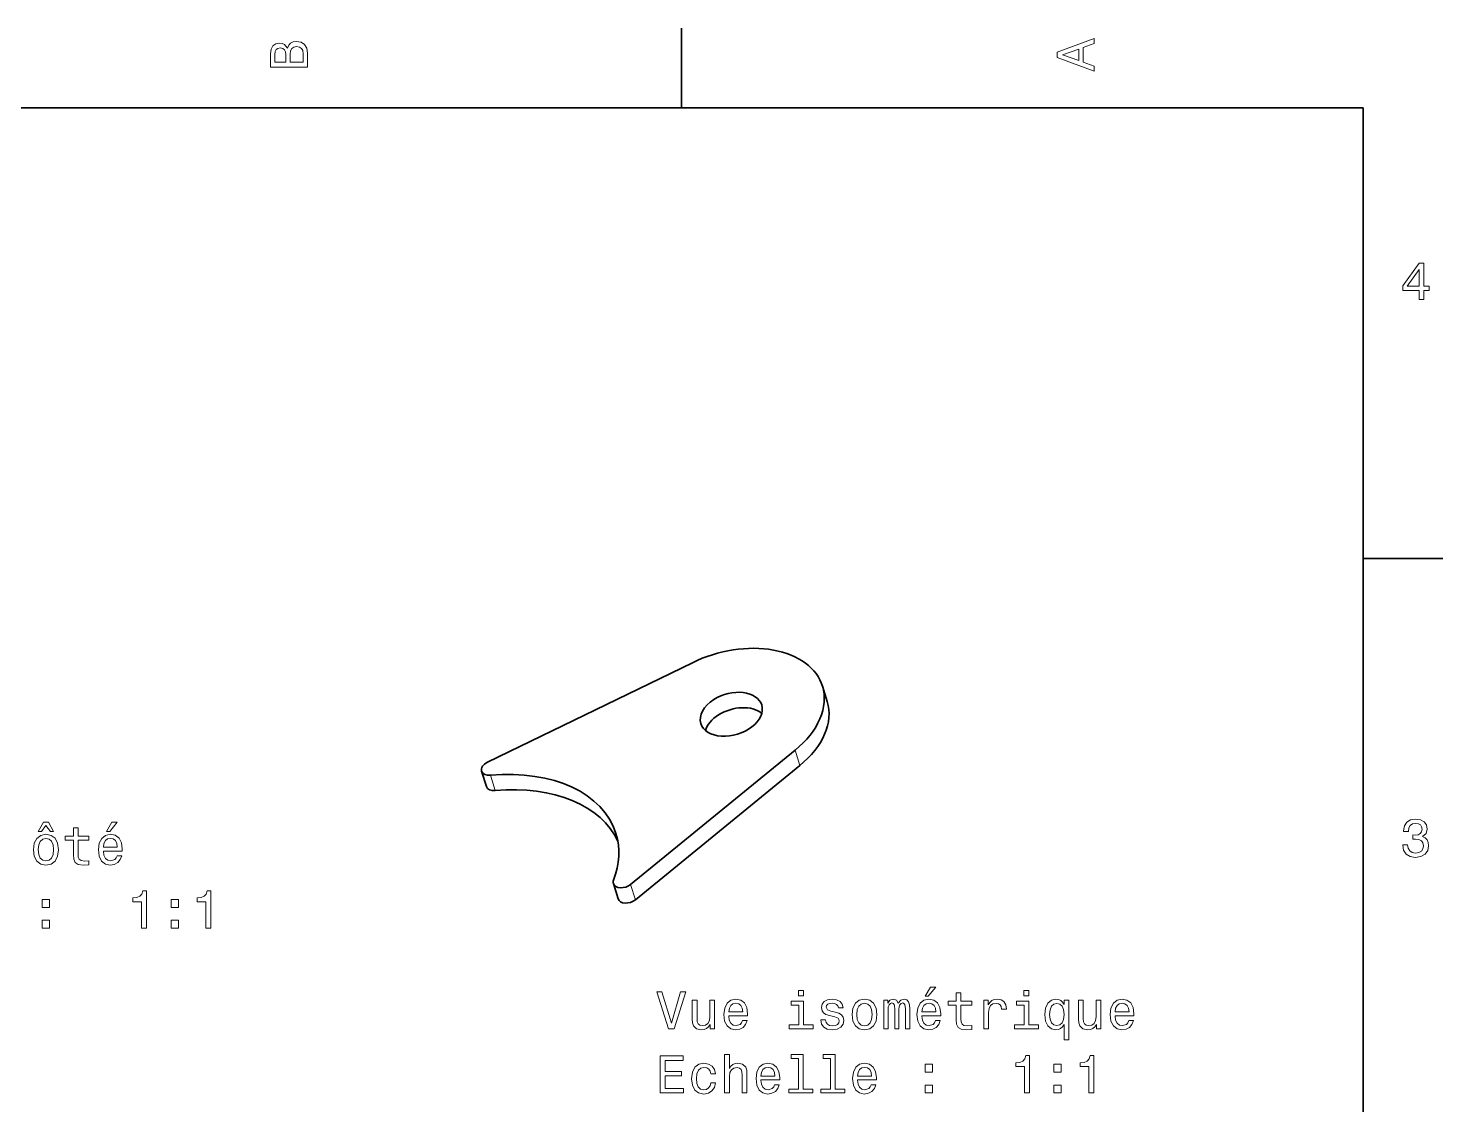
# Model space of a CAD drawing. Extents: x 0 to 297, y 0 to 210.
# Drawn here: x 161.1 to 294.5, y 106 to 207.5 of the extents above; entities that cross this region are included whole.
import ezdxf

# ---------------------------------------------------------------- set-up
doc = ezdxf.new("R2010")
doc.units = 0

msp = doc.modelspace()

# ---------------------------------------------------------------- linework, layer by layer
at = {"color": 7, "lineweight": 35, "ltscale": 0.1875}
for p, q in [((222.699997, 200), (222.699997, 207.5)), ((287, 157.5), (294.5, 157.5))]:
    msp.add_line(p, q, dxfattribs=at)
at = {"color": 7, "lineweight": 35}
for p, q in [((287, 200), (10, 200)), ((287, 10), (287, 200)), ((223.729309, 147.686584), (204.40596, 138.295898)), ((233.412048, 139.424698), (217.9086, 126.77462)), ((233.855789, 137.979828), (218.352356, 125.32975))]:
    msp.add_line(p, q, dxfattribs=at)
at = {"color": 7, "lineweight": 35, "ltscale": 0.037786}
msp.add_line((236.005264, 145.458511), (236.449005, 144.013657), dxfattribs=at)
at = {"color": 7, "lineweight": 13, "ltscale": 0.037787}
for p, q in [((233.412048, 139.424698), (233.855789, 137.979828)), ((205.146545, 135.623871), (204.702805, 137.068741)), ((217.9086, 126.77462), (218.352356, 125.32975))]:
    msp.add_line(p, q, dxfattribs=at)
at = {"color": 7, "lineweight": 35, "ltscale": 0.037787}
for p, q in [((204.301834, 136.016296), (203.858078, 137.461166)), ((216.284882, 126.857834), (216.728638, 125.412971))]:
    msp.add_line(p, q, dxfattribs=at)
at = {"color": 7, "lineweight": 13}
for points in [[(185.542007, 205.630417), (185.249496, 205.983429), (185.052811, 206.074219), (184.81073, 206.104477), (184.432495, 206.03891), (184.160156, 205.842224), (183.993729, 205.524506), (183.933212, 205.080704), (183.933212, 203.835022), (187.433212, 203.835022), (187.433212, 205.151306), (187.36261, 205.620331), (187.155838, 205.968307), (186.828018, 206.185165), (186.384216, 206.260818), (186.08667, 206.215424), (185.839554, 206.094391), (185.65799, 205.897705)], [(185.385666, 204.984879), (185.385666, 204.298996), (184.351807, 204.298996), (184.351807, 205.025223), (184.382065, 205.297562), (184.472839, 205.489197), (184.629181, 205.605194), (184.86116, 205.645538), (185.093155, 205.600143), (185.254532, 205.479111), (185.355408, 205.272339)], [(187.014618, 205.095825), (187.014618, 204.298996), (185.809296, 204.298996), (185.809296, 205.050446), (185.844589, 205.368164), (185.9505, 205.595108), (186.132065, 205.731277), (186.394302, 205.776657), (186.671692, 205.731277), (186.863327, 205.605194), (186.979324, 205.393372)], [(261.633209, 203.466858), (261.633209, 203.930847), (260.604401, 204.298996), (260.604401, 205.695969), (261.633209, 206.064133), (261.633209, 206.538193), (258.128174, 205.257217), (258.128174, 204.742798)], [(260.17572, 204.460388), (258.632477, 205), (260.17572, 205.539627)], [(292.277374, 181.916794), (292.731262, 181.916794), (292.731262, 182.784225), (293.23056, 182.784225), (293.23056, 183.187683), (292.731262, 183.187683), (292.731262, 185.341141), (292.272339, 185.341141), (290.739197, 183.228027), (290.739197, 182.784225), (292.277374, 182.784225)], [(291.162842, 183.187683), (292.277374, 184.756134), (292.277374, 183.187683)], [(162.041504, 131.777954), (162.33905, 131.777954), (162.767715, 132.337753), (163.191345, 131.777954), (163.488907, 131.777954), (163.009796, 132.6353), (162.52565, 132.6353)], [(165.349854, 130.940781), (165.349854, 129.584152), (165.380112, 129.145386), (165.521332, 128.842789), (165.803741, 128.666275), (166.282852, 128.605759), (166.807343, 128.630981), (166.807343, 129.014267), (166.424057, 128.984009), (166.07608, 129.024353), (165.889481, 129.150436), (165.808792, 129.362244), (165.793655, 129.65979), (165.793655, 130.940781), (166.807343, 130.940781), (166.807343, 131.319016), (165.793655, 131.319016), (165.793655, 132.110809), (165.349854, 132.110809), (165.349854, 131.319016), (164.583282, 131.319016), (164.583282, 130.940781)], [(168.48674, 131.777954), (168.784286, 131.777954), (169.485291, 132.6353), (168.991058, 132.6353)], [(290.729126, 130.51622), (290.729126, 130.480911), (290.809814, 129.996765), (291.046844, 129.633652), (291.420044, 129.401657), (291.914276, 129.315933), (292.438782, 129.401657), (292.832153, 129.623566), (293.08429, 129.976593), (293.175079, 130.430481), (293.134735, 130.728027), (293.023773, 130.970108), (292.842224, 131.156708), (292.600159, 131.292877), (292.927948, 131.565216), (293.043945, 131.998932), (292.968292, 132.392303), (292.751434, 132.68985), (292.398407, 132.87645), (291.914276, 132.942017), (291.460388, 132.861313), (291.112396, 132.63942), (290.885468, 132.286392), (290.809814, 131.817368), (290.809814, 131.782074), (291.258636, 131.782074), (291.299011, 132.104828), (291.430115, 132.336823), (291.641937, 132.478027), (291.939484, 132.528473), (292.201721, 132.488113), (292.393372, 132.382217), (292.509369, 132.210739), (292.554749, 131.97876), (292.509369, 131.731628), (292.388336, 131.565216), (292.176514, 131.46434), (291.889069, 131.434082), (291.692383, 131.439133), (291.692383, 131.04071), (291.939484, 131.050797), (292.257202, 131.005417), (292.494232, 130.884369), (292.635468, 130.687683), (292.685883, 130.430481), (292.630402, 130.13797), (292.484161, 129.921112), (292.252167, 129.784943), (291.944519, 129.739563), (291.626801, 129.789993), (291.394806, 129.941284), (291.248566, 130.183365), (291.193085, 130.51622)], [(161.587601, 130.053162), (161.668304, 129.437897), (161.900284, 128.984009), (162.268448, 128.701584), (162.76268, 128.605759), (163.251877, 128.701584), (163.620026, 128.978958), (163.85202, 129.432846), (163.937744, 130.053162), (163.85202, 130.668442), (163.620026, 131.12738), (163.251877, 131.404755), (162.76268, 131.505615), (162.268448, 131.404755), (161.900284, 131.12233), (161.668304, 130.668442)], [(162.041504, 130.058212), (162.086884, 130.5121), (162.228088, 130.839905), (162.455048, 131.041641), (162.76268, 131.112244), (163.065277, 131.041641), (163.292221, 130.844955), (163.433426, 130.5121), (163.483856, 130.058212), (163.433426, 129.599274), (163.292221, 129.266418), (163.065277, 129.064697), (162.76268, 128.99913), (162.455048, 129.064697), (162.228088, 129.266418), (162.086884, 129.599274)], [(168.179108, 129.927094), (169.954315, 129.927094), (169.959366, 130.133865), (169.878662, 130.713837), (169.656769, 131.147552), (169.303741, 131.40979), (168.834717, 131.505615), (168.375793, 131.404755), (168.022766, 131.12233), (167.795822, 130.663406), (167.715118, 130.058212), (167.790771, 129.437897), (168.017715, 128.984009), (168.365707, 128.701584), (168.819595, 128.605759), (169.212967, 128.671326), (169.535736, 128.842789), (169.772766, 129.115128), (169.908936, 129.478241), (169.470169, 129.478241), (169.379395, 129.276505), (169.24826, 129.125214), (168.875061, 129.004181), (168.587601, 129.059647), (168.370743, 129.23616), (168.229538, 129.523636), (168.179108, 129.911957)], [(168.179108, 130.300293), (168.234573, 130.64827), (168.370743, 130.905472), (168.577515, 131.061813), (168.849854, 131.117294), (169.117142, 131.061813), (169.323914, 130.905472), (169.449997, 130.64827), (169.495392, 130.300293)], [(171.779968, 122.654755), (172.238892, 122.654755), (172.238892, 126.17997), (171.895966, 126.17997), (171.805176, 125.872337), (171.623627, 125.665558), (171.346252, 125.544525), (170.962967, 125.504181), (170.962967, 125.146111), (171.779968, 125.146111)], [(177.85202, 122.654755), (178.310944, 122.654755), (178.310944, 126.17997), (177.968002, 126.17997), (177.877228, 125.872337), (177.695679, 125.665558), (177.418289, 125.544525), (177.035004, 125.504181), (177.035004, 125.146111), (177.85202, 125.146111)], [(162.414703, 124.611526), (163.110657, 124.611526), (163.110657, 125.362968), (162.414703, 125.362968)], [(174.558777, 124.611526), (175.254745, 124.611526), (175.254745, 125.362968), (174.558777, 125.362968)], [(162.414703, 122.654755), (163.110657, 122.654755), (163.110657, 123.406197), (162.414703, 123.406197)], [(174.558777, 122.654755), (175.254745, 122.654755), (175.254745, 123.406197), (174.558777, 123.406197)], [(222.625702, 116.663536), (221.748169, 113.682991), (220.845444, 116.663536), (220.366333, 116.663536), (221.496017, 113.158493), (222.000336, 113.158493), (223.104797, 116.663536)], [(234.220078, 116.779533), (233.751053, 116.779533), (233.751053, 116.275208), (234.220078, 116.275208)], [(245.688385, 116.234863), (245.985931, 116.234863), (246.686935, 117.092209), (246.192703, 117.092209)], [(248.623535, 115.39769), (248.623535, 114.041061), (248.653793, 113.602295), (248.795013, 113.299706), (249.077423, 113.123192), (249.556534, 113.062675), (250.081024, 113.087891), (250.081024, 113.471176), (249.697739, 113.44091), (249.349762, 113.481262), (249.163162, 113.607338), (249.082474, 113.819153), (249.067337, 114.116707), (249.067337, 115.39769), (250.081024, 115.39769), (250.081024, 115.775925), (249.067337, 115.775925), (249.067337, 116.567719), (248.623535, 116.567719), (248.623535, 115.775925), (247.856964, 115.775925), (247.856964, 115.39769)], [(255.472229, 116.779533), (255.00322, 116.779533), (255.00322, 116.275208), (255.472229, 116.275208)], [(225.82814, 115.866707), (225.384338, 115.866707), (225.384338, 114.303307), (225.333908, 113.940193), (225.187653, 113.677948), (224.960709, 113.516563), (224.663162, 113.466133), (224.426132, 113.506477), (224.274826, 113.62751), (224.189102, 113.834282), (224.16893, 114.126793), (224.16893, 115.866707), (223.725128, 115.866707), (223.725128, 114.086449), (223.74025, 113.728378), (223.836075, 113.430824), (224.128586, 113.158493), (224.597595, 113.062675), (224.849762, 113.097977), (225.06662, 113.188751), (225.25322, 113.345093), (225.40451, 113.572037), (225.40451, 113.158493), (225.82814, 113.158493)], [(227.164597, 114.383995), (228.939819, 114.383995), (228.944855, 114.590767), (228.864166, 115.170738), (228.642273, 115.604462), (228.289246, 115.866707), (227.820221, 115.962524), (227.361282, 115.861664), (227.008255, 115.579239), (226.781311, 115.120308), (226.700623, 114.515121), (226.776276, 113.894806), (227.00322, 113.44091), (227.351196, 113.158493), (227.805084, 113.062675), (228.198456, 113.128235), (228.521225, 113.299706), (228.758255, 113.572037), (228.894424, 113.93515), (228.455673, 113.93515), (228.364883, 113.733421), (228.233765, 113.582123), (227.860565, 113.46109), (227.573105, 113.516563), (227.356247, 113.693077), (227.215027, 113.980537), (227.164597, 114.368866)], [(227.164597, 114.757195), (227.220078, 115.105179), (227.356247, 115.362381), (227.563019, 115.518723), (227.835358, 115.574196), (228.102646, 115.518723), (228.309418, 115.362381), (228.435501, 115.105179), (228.480881, 114.757195)], [(234.204941, 113.531693), (234.204941, 115.775925), (233.065186, 115.775925), (233.065186, 115.39769), (233.761139, 115.39769), (233.761139, 113.531693), (232.853363, 113.531693), (232.853363, 113.158493), (235.122818, 113.158493), (235.122818, 113.531693)], [(237.210709, 114.737022), (236.782043, 114.837891), (236.46431, 114.95388), (236.358398, 115.19091), (236.388672, 115.357338), (236.494568, 115.478378), (236.666046, 115.554024), (236.913162, 115.584282), (237.150192, 115.554024), (237.336792, 115.463249), (237.457825, 115.32708), (237.50827, 115.145523), (237.941986, 115.145523), (237.941986, 115.155609), (237.866333, 115.483421), (237.659561, 115.740623), (237.336792, 115.902008), (236.913162, 115.962524), (236.484482, 115.902008), (236.171814, 115.73558), (235.975128, 115.488464), (235.914597, 115.175781), (235.959991, 114.873192), (236.101196, 114.661377), (236.333191, 114.510078), (236.671082, 114.404167), (237.165329, 114.283134), (237.467911, 114.157051), (237.548615, 114.05619), (237.578873, 113.904892), (237.533478, 113.718292), (237.412445, 113.57708), (237.215759, 113.486305), (236.953506, 113.456047), (236.676132, 113.486305), (236.474396, 113.592209), (236.338226, 113.76368), (236.282761, 114.00071), (235.85408, 114.00071), (235.924683, 113.597252), (236.131454, 113.304749), (236.459274, 113.128235), (236.913162, 113.062675), (237.387222, 113.128235), (237.735199, 113.304749), (237.947021, 113.587166), (238.022675, 113.955322), (237.967194, 114.273048), (237.810852, 114.489906), (237.55365, 114.631119)], [(238.789246, 114.510078), (238.869934, 113.894806), (239.101929, 113.44091), (239.470078, 113.158493), (239.96431, 113.062675), (240.453506, 113.158493), (240.821655, 113.435867), (241.05365, 113.889763), (241.139389, 114.510078), (241.05365, 115.125351), (240.821655, 115.584282), (240.453506, 115.861664), (239.96431, 115.962524), (239.470078, 115.861664), (239.101929, 115.579239), (238.869934, 115.125351)], [(239.243134, 114.515121), (239.288513, 114.969009), (239.429733, 115.296822), (239.656677, 115.49855), (239.96431, 115.569153), (240.266907, 115.49855), (240.493851, 115.301865), (240.635071, 114.969009), (240.685501, 114.515121), (240.635071, 114.05619), (240.493851, 113.723335), (240.266907, 113.521606), (239.96431, 113.456047), (239.656677, 113.521606), (239.429733, 113.723335), (239.288513, 114.05619)], [(241.779877, 113.158493), (242.188385, 113.158493), (242.188385, 114.969009), (242.213593, 115.241348), (242.289246, 115.438034), (242.405243, 115.554024), (242.556534, 115.599419), (242.677567, 115.559067), (242.75827, 115.458206), (242.798615, 115.286736), (242.813736, 115.059792), (242.813736, 113.158493), (243.197021, 113.158493), (243.197021, 114.969009), (243.222244, 115.236305), (243.297882, 115.432991), (243.41893, 115.554024), (243.570221, 115.599419), (243.691254, 115.559067), (243.771957, 115.458206), (243.822388, 115.059792), (243.822388, 113.158493), (244.230881, 113.158493), (244.230881, 115.029533), (244.205673, 115.417862), (244.124969, 115.715408), (243.963593, 115.896965), (243.701355, 115.962524), (243.393707, 115.861664), (243.156677, 115.569153), (242.970078, 115.856621), (242.657394, 115.962524), (242.369934, 115.861664), (242.173248, 115.579239), (242.173248, 115.866707), (241.779877, 115.866707)], [(245.380737, 114.383995), (247.15596, 114.383995), (247.160995, 114.590767), (247.080307, 115.170738), (246.858398, 115.604462), (246.505386, 115.866707), (246.036362, 115.962524), (245.577423, 115.861664), (245.224396, 115.579239), (244.997452, 115.120308), (244.916763, 114.515121), (244.992416, 113.894806), (245.21936, 113.44091), (245.567337, 113.158493), (246.021225, 113.062675), (246.414597, 113.128235), (246.737366, 113.299706), (246.974396, 113.572037), (247.110565, 113.93515), (246.671814, 113.93515), (246.581024, 113.733421), (246.449905, 113.582123), (246.076706, 113.46109), (245.789246, 113.516563), (245.572388, 113.693077), (245.431168, 113.980537), (245.380737, 114.368866)], [(245.380737, 114.757195), (245.436218, 115.105179), (245.572388, 115.362381), (245.77916, 115.518723), (246.051483, 115.574196), (246.318787, 115.518723), (246.525558, 115.362381), (246.651642, 115.105179), (246.697021, 114.757195)], [(251.230881, 113.158493), (251.674683, 113.158493), (251.674683, 114.706764), (251.720078, 115.079964), (251.856247, 115.347252), (252.07814, 115.508636), (252.375702, 115.56411), (252.597595, 115.528809), (252.764023, 115.427948), (252.864883, 115.256477), (252.900192, 115.02449), (253.34903, 115.02449), (253.288513, 115.432991), (253.122101, 115.725494), (252.844711, 115.902008), (252.466476, 115.962524), (252.209274, 115.92218), (251.987366, 115.82132), (251.79068, 115.649849), (251.634338, 115.417862), (251.634338, 115.866707), (251.230881, 115.866707)], [(255.457108, 113.531693), (255.457108, 115.775925), (254.317337, 115.775925), (254.317337, 115.39769), (255.013306, 115.39769), (255.013306, 113.531693), (254.10553, 113.531693), (254.10553, 113.158493), (256.374969, 113.158493), (256.374969, 113.531693)], [(258.800781, 115.44812), (258.644409, 115.675064), (258.467926, 115.836449), (258.261139, 115.927223), (258.024109, 115.962524), (257.595428, 115.861664), (257.262573, 115.579239), (257.045715, 115.125351), (256.970062, 114.515121), (257.045715, 113.899849), (257.262573, 113.445953), (257.595428, 113.158493), (258.024109, 113.062675), (258.261139, 113.092934), (258.46286, 113.178665), (258.639374, 113.335007), (258.800781, 113.572037), (258.800781, 112.109505), (259.244568, 112.109505), (259.244568, 115.866707), (258.800781, 115.866707)], [(257.42395, 114.515121), (257.46936, 114.963966), (257.610565, 115.291779), (257.822388, 115.493507), (258.099762, 115.56411), (258.392273, 115.493507), (258.614166, 115.296822), (258.7453, 114.969009), (258.795715, 114.515121), (258.7453, 114.05619), (258.614166, 113.728378), (258.392273, 113.526649), (258.099762, 113.46109), (257.822388, 113.526649), (257.610565, 113.728378), (257.46936, 114.061234)], [(262.260406, 115.866707), (261.81662, 115.866707), (261.81662, 114.303307), (261.766174, 113.940193), (261.619934, 113.677948), (261.392975, 113.516563), (261.095428, 113.466133), (260.858398, 113.506477), (260.707092, 113.62751), (260.621368, 113.834282), (260.601196, 114.126793), (260.601196, 115.866707), (260.15741, 115.866707), (260.15741, 114.086449), (260.172516, 113.728378), (260.268341, 113.430824), (260.560852, 113.158493), (261.029877, 113.062675), (261.282043, 113.097977), (261.498901, 113.188751), (261.685486, 113.345093), (261.836792, 113.572037), (261.836792, 113.158493), (262.260406, 113.158493)], [(263.596863, 114.383995), (265.372101, 114.383995), (265.377136, 114.590767), (265.296448, 115.170738), (265.074524, 115.604462), (264.721497, 115.866707), (264.252502, 115.962524), (263.793549, 115.861664), (263.440521, 115.579239), (263.213593, 115.120308), (263.132904, 114.515121), (263.208557, 113.894806), (263.435486, 113.44091), (263.783478, 113.158493), (264.237366, 113.062675), (264.630737, 113.128235), (264.953491, 113.299706), (265.190521, 113.572037), (265.326691, 113.93515), (264.887939, 113.93515), (264.79715, 113.733421), (264.666046, 113.582123), (264.292847, 113.46109), (264.005371, 113.516563), (263.788513, 113.693077), (263.647308, 113.980537), (263.596863, 114.368866)], [(263.596863, 114.757195), (263.652344, 115.105179), (263.788513, 115.362381), (263.9953, 115.518723), (264.267639, 115.574196), (264.534912, 115.518723), (264.741699, 115.362381), (264.867767, 115.105179), (264.913147, 114.757195)], [(226.776276, 107.111664), (227.220078, 107.111664), (227.220078, 108.675064), (227.265472, 109.033134), (227.411713, 109.29538), (227.638672, 109.456764), (227.941254, 109.517281), (228.183334, 109.46685), (228.334625, 109.330681), (228.410278, 109.103737), (228.435501, 108.801147), (228.435501, 107.111664), (228.879303, 107.111664), (228.879303, 108.891922), (228.859131, 109.249992), (228.768341, 109.547546), (228.470795, 109.819878), (228.006821, 109.915695), (227.754654, 109.880394), (227.537796, 109.784576), (227.356247, 109.633278), (227.220078, 109.426506), (227.220078, 110.732704), (226.776276, 110.732704)], [(233.730881, 110.359505), (233.730881, 107.484863), (232.818054, 107.484863), (232.818054, 107.111664), (235.082474, 107.111664), (235.082474, 107.484863), (234.174683, 107.484863), (234.174683, 110.732704), (233.034912, 110.732704), (233.034912, 110.359505)], [(236.766907, 110.359505), (236.766907, 107.484863), (235.85408, 107.484863), (235.85408, 107.111664), (238.1185, 107.111664), (238.1185, 107.484863), (237.210709, 107.484863), (237.210709, 110.732704), (236.070938, 110.732704), (236.070938, 110.359505)], [(220.689102, 107.111664), (222.908112, 107.111664), (222.908112, 107.535294), (221.153076, 107.535294), (221.153076, 108.720451), (222.716476, 108.720451), (222.716476, 109.139038), (221.153076, 109.139038), (221.153076, 110.188034), (222.867767, 110.188034), (222.867767, 110.611664), (220.689102, 110.611664)], [(225.465027, 108.92218), (225.903793, 108.92218), (225.813019, 109.325638), (225.596161, 109.643364), (225.258255, 109.84005), (224.819504, 109.915695), (224.335358, 109.814835), (223.967194, 109.53241), (223.735214, 109.073479), (223.65451, 108.458206), (223.730164, 107.847977), (223.957108, 107.394081), (224.315186, 107.111664), (224.804367, 107.015846), (225.238083, 107.091492), (225.575989, 107.303307), (225.807968, 107.636162), (225.908844, 108.079964), (225.485214, 108.079964), (225.409561, 107.797546), (225.268341, 107.585724), (225.06662, 107.454605), (224.819504, 107.414261), (224.511871, 107.47982), (224.289963, 107.681549), (224.153793, 108.009361), (224.108398, 108.473335), (224.153793, 108.927223), (224.294998, 109.255035), (224.521957, 109.456764), (224.819504, 109.527367), (225.081741, 109.481979), (225.278442, 109.36599), (225.409561, 109.174347)], [(230.200623, 108.337166), (231.975845, 108.337166), (231.980881, 108.543938), (231.900192, 109.123909), (231.678284, 109.557632), (231.325272, 109.819878), (230.856247, 109.915695), (230.397308, 109.814835), (230.044281, 109.53241), (229.817337, 109.073479), (229.736649, 108.468292), (229.812302, 107.847977), (230.039246, 107.394081), (230.387222, 107.111664), (230.84111, 107.015846), (231.234482, 107.081406), (231.557251, 107.252876), (231.794281, 107.525208), (231.93045, 107.888321), (231.491699, 107.888321), (231.400909, 107.686592), (231.269791, 107.535294), (230.896591, 107.414261), (230.609131, 107.469734), (230.392273, 107.646248), (230.251053, 107.933708), (230.200623, 108.322037)], [(230.200623, 108.710365), (230.256104, 109.05835), (230.392273, 109.315552), (230.599045, 109.471893), (230.871368, 109.527367), (231.138672, 109.471893), (231.345444, 109.315552), (231.471512, 109.05835), (231.516907, 108.710365)], [(239.308701, 108.337166), (241.083908, 108.337166), (241.088959, 108.543938), (241.00827, 109.123909), (240.786362, 109.557632), (240.433334, 109.819878), (239.96431, 109.915695), (239.505386, 109.814835), (239.152359, 109.53241), (238.925415, 109.073479), (238.844711, 108.468292), (238.920364, 107.847977), (239.147308, 107.394081), (239.4953, 107.111664), (239.949188, 107.015846), (240.34256, 107.081406), (240.665329, 107.252876), (240.902359, 107.525208), (241.038513, 107.888321), (240.599762, 107.888321), (240.508987, 107.686592), (240.377853, 107.535294), (240.004654, 107.414261), (239.717194, 107.469734), (239.500336, 107.646248), (239.359131, 107.933708), (239.308701, 108.322037)], [(239.308701, 108.710365), (239.364166, 109.05835), (239.500336, 109.315552), (239.707108, 109.471893), (239.979446, 109.527367), (240.246735, 109.471893), (240.453506, 109.315552), (240.57959, 109.05835), (240.624969, 108.710365)], [(245.688385, 109.068436), (246.384338, 109.068436), (246.384338, 109.819878), (245.688385, 109.819878)], [(255.05365, 107.111664), (255.512573, 107.111664), (255.512573, 110.636879), (255.169647, 110.636879), (255.078857, 110.329247), (254.897308, 110.122467), (254.619934, 110.001434), (254.236649, 109.96109), (254.236649, 109.60302), (255.05365, 109.60302)], [(257.832458, 109.068436), (258.528442, 109.068436), (258.528442, 109.819878), (257.832458, 109.819878)], [(261.125702, 107.111664), (261.584625, 107.111664), (261.584625, 110.636879), (261.241699, 110.636879), (261.150909, 110.329247), (260.96936, 110.122467), (260.691986, 110.001434), (260.308685, 109.96109), (260.308685, 109.60302), (261.125702, 109.60302)], [(245.688385, 107.111664), (246.384338, 107.111664), (246.384338, 107.863106), (245.688385, 107.863106)], [(257.832458, 107.111664), (258.528442, 107.111664), (258.528442, 107.863106), (257.832458, 107.863106)]]:
    msp.add_lwpolyline(points, close=True, dxfattribs=at)
at = {"color": 7, "lineweight": 35}
for centre, major_axis, start_param, end_param in [((227.401947, 142.815994), (-8.603394, -2.642273), 3.1416375075, 4.9457062728), ((227.401947, 142.815994), (-8.603394, -2.642273), 2.1267278497, 3.1416375075), ((227.401947, 142.815994), (-2.867798, -0.88076), 5.1070133881, 6.2831629046), ((227.401947, 142.815994), (-2.867798, -0.88076), 3.141570251, 5.1070133881), ((227.401947, 142.815994), (-2.867798, -0.88076), 6.2831629046, 9.4247555582), ((227.845688, 141.371124), (-2.867798, -0.88076), 5.1070133881, 5.8885037598), ((227.845688, 141.371124), (-2.867798, -0.88076), 3.536451699, 5.1070133881), ((227.845688, 141.371124), (-8.603394, -2.642273), 2.1267278497, 3.1416375075), ((204.814026, 137.75473), (-0.955933, -0.293587), 4.9457062728, 6.2831443905), ((204.814026, 137.75473), (-0.955933, -0.293587), 6.2831443905, 7.5411869881), ((203.145645, 127.464958), (-13.383057, -4.110199), 3.1416387345, 4.3995943345), ((203.589401, 126.020088), (-13.383057, -4.110199), 3.224472402, 4.3995943345), ((205.257767, 136.30986), (-0.955933, -0.293587), 6.2831443905, 7.5411869881), ((203.145645, 127.464958), (-13.383057, -4.110199), 2.6728397881, 3.1416387345), ((217.240814, 127.151428), (-0.955933, -0.293587), 5.8144324417, 6.2831995971), ((217.240814, 127.151428), (-0.955933, -0.293587), 0.0000142899, 2.1267278497), ((217.68457, 125.706566), (-0.955933, -0.293587), 0.0000142899, 2.1267278497)]:
    msp.add_ellipse(centre, major_axis=major_axis, ratio=0.654878, start_param=start_param, end_param=end_param, dxfattribs=at)

doc.saveas('drawing.dxf')
